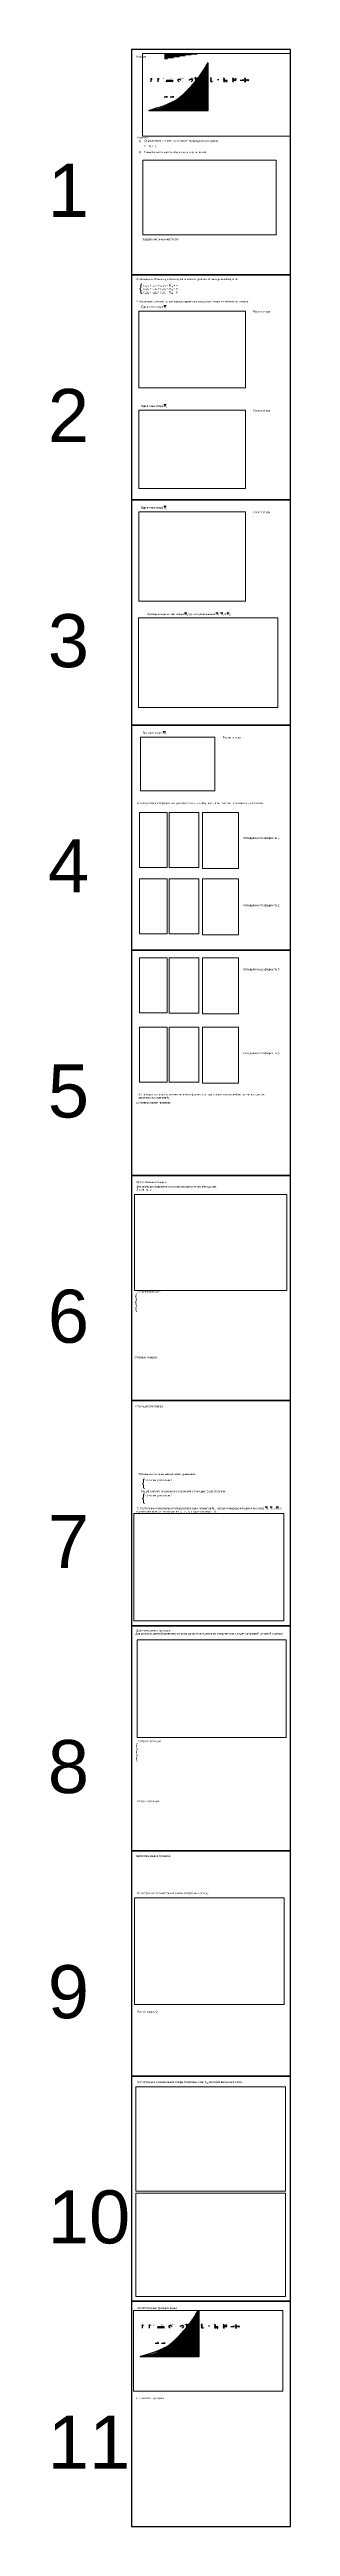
# Paper-space layout 'Шаблон (метод перемещений 4)' of a CAD drawing. Header units: millimetres. Extents: x 257 to 575, y -2966 to 301.
# The model-space entities are those that its viewports show. They can reach past a viewport. Long polylines and large blocks are cut down to what shows.
import ezdxf

# ---------------------------------------------------------------- set-up
doc = ezdxf.new("R2010")
doc.units = ezdxf.units.MM
for name, color, linetype, plot in [('1.Главная рама', 7, 'Continuous', False), ('sf_Mp', 7, 'Continuous', False), ('sf_Ms', 7, 'Continuous', False), ('sf_N', 7, 'Continuous', False), ('sf_N вырезание узлов', 7, 'Continuous', False), ('sf_Q', 7, 'Continuous', False), ('Листы', 7, 'Continuous', False), ('мп_еденичная эпюра М1', 7, 'Continuous', False), ('мп_еденичная эпюра М2', 7, 'Continuous', False), ('мп_еденичная эпюра М3', 7, 'Continuous', False), ('мп_основная система', 7, 'Continuous', False), ('мп_рама для статической проверки', 7, 'Continuous', False), ('мп_узел r11', 7, 'Continuous', False), ('мп_узел r12', 7, 'Continuous', False), ('мп_узел r13', 7, 'Continuous', False), ('мп_узел r1p', 7, 'Continuous', False), ('мп_узел r21', 7, 'Continuous', False), ('мп_узел r22', 7, 'Continuous', False), ('мп_узел r23', 7, 'Continuous', False), ('мп_узел r2p', 7, 'Continuous', False), ('мп_узел r31', 7, 'Continuous', False), ('мп_узел r32', 7, 'Continuous', False), ('мп_узел r33', 7, 'Continuous', False), ('мп_узел r3p', 7, 'Continuous', False), ('мп_эпюра Мok', 7, 'Continuous', False), ('мп_эпюра Мp', 7, 'Continuous', False), ('мп_эпюра Мs', 7, 'Continuous', False)]:
    doc.layers.add(name, color=color, linetype=linetype, plot=plot)
for name, color, linetype in [('Loads', 7, 'Continuous'), ('sf_Mp нахождение опорных реакций', 7, 'Continuous'), ('sf_Mp расчет эпюры моментов', 7, 'Continuous'), ('sf_Ms нахождение опорных реакций', 7, 'Continuous'), ('sf_Ms расчет эпюры моментов', 7, 'Continuous'), ('Supports', 7, 'Continuous'), ('Деформационная проверка', 7, 'Continuous'), ('мп_определение коэффициентов_1', 7, 'Continuous'), ('мп_определение коэффициентов_2', 7, 'Continuous'), ('мп_определение коэффициентов_3', 7, 'Continuous'), ('мп_определение коэффициентов_p', 7, 'Continuous'), ('мп_определение ССН', 7, 'Continuous'), ('мп_погонные жесткости', 7, 'Continuous'), ('мп_расчет М1', 7, 'Continuous'), ('мп_расчет М2', 7, 'Continuous'), ('мп_расчет М3', 7, 'Continuous'), ('мп_расчет Мp', 7, 'Continuous'), ('мс_определение ССН', 7, 'Continuous'), ('Расчет эпюры Q', 7, 'Continuous'), ('Система уравнений 1', 7, 'Continuous'), ('Система уравнений 2', 7, 'Continuous'), ('Статическая проверка', 7, 'Continuous'), ('Столбцовая проверка', 7, 'Continuous'), ('Универсальная проверка', 7, 'Continuous'), ('Условие задачи', 7, 'Continuous'), ('Штриховка 2', 7, 'Continuous')]:
    doc.layers.add(name, color=color, linetype=linetype)
doc.styles.get("Standard").update_dxf_attribs({"font": 'arial.ttf'})

# ---------------------------------------------------------------- blocks, each defined once
blk = doc.blocks.new('Реакция опоры')
at = {"color": 5}
for points in [[(0, 0), (0.6, 0)], [(0.6, 0), (0.37, 0.06)], [(0.6, 0), (0.37, -0.06)]]:
    blk.add_lwpolyline(points, dxfattribs=at)
blk = doc.blocks.new('Момент (по часовой)')
for points in [[(0, 0), (-0.28, 0.28)], [(0.28, 0.28), (0.17, 0.32)], [(0.28, 0.28), (0.24, 0.4)]]:
    blk.add_lwpolyline(points)
blk.add_arc((0, 0), 0.4, 45.0651, 134.9349)
blk = doc.blocks.new('Неподвижная опора')
for points in [[(-0.7, 0.4), (-0.6, 0.3)], [(-0.7, 0.3), (-0.6, 0.2)], [(-0.7, 0.2), (-0.6, 0.1)], [(-0.7, 0.1), (-0.6, 0)], [(-0.7, 0), (-0.6, -0.1)], [(-0.6, 0.34), (-0.6, -0.34)], [(-0.19, 0.04), (-0.41, 0.14)], [(-0.7, -0.1), (-0.6, -0.2)], [(-0.7, -0.2), (-0.6, -0.3)], [(-0.19, -0.04), (-0.41, -0.14)]]:
    blk.add_lwpolyline(points)
for centre in [(-0.5, 0.18), (-0.1, 0), (-0.5, -0.18)]:
    blk.add_circle(centre, 0.1)
blk = doc.blocks.new('Подвижная опора')
for points in [[(-0.7, 0.4), (-0.6, 0.3)], [(-0.7, 0.3), (-0.6, 0.2)], [(-0.7, 0.2), (-0.6, 0.1)], [(-0.7, 0.1), (-0.6, 0)], [(-0.7, 0), (-0.6, -0.1)], [(-0.6, 0.34), (-0.6, -0.34)], [(-0.2, 0), (-0.4, 0)], [(-0.7, -0.1), (-0.6, -0.2)], [(-0.7, -0.2), (-0.6, -0.3)]]:
    blk.add_lwpolyline(points)
for centre in [(-0.5, 0), (-0.1, 0)]:
    blk.add_circle(centre, 0.1)
blk = doc.blocks.new('Сосредоточенная сила')
for points in [[(0, 0), (0.6, 0)], [(0.6, 0), (0.37, 0.06)], [(0.6, 0), (0.37, -0.06)]]:
    blk.add_lwpolyline(points)
blk = doc.blocks.new('Момент (против часовой)')
for points in [[(-0.28, 0.28), (-0.24, 0.4)], [(-0.28, 0.28), (-0.17, 0.32)], [(0, 0), (0.28, 0.28)]]:
    blk.add_lwpolyline(points)
blk.add_arc((0, 0), 0.4, 45.0651, 134.9349)
blk = doc.blocks.new('Распределенная нагрузка')
for points in [[(-0.3, 0.5), (0, 0.5)], [(-0.3, -0.5), (-0.3, 0.5)], [(-0.3, 0.3), (0, 0.3)], [(-0.3, 0.1), (0, 0.1)], [(0, 0.5), (-0.12, 0.53)], [(0, 0.5), (-0.12, 0.47)], [(0, 0.3), (-0.12, 0.33)], [(0, 0.3), (-0.12, 0.27)], [(0, 0.1), (-0.12, 0.13)], [(0, 0.1), (-0.12, 0.07)], [(-0.3, -0.1), (0, -0.1)], [(-0.3, -0.3), (0, -0.3)], [(-0.3, -0.5), (0, -0.5)], [(0, -0.1), (-0.12, -0.07)], [(0, -0.1), (-0.12, -0.13)], [(0, -0.3), (-0.12, -0.27)], [(0, -0.3), (-0.12, -0.33)], [(0, -0.5), (-0.12, -0.47)], [(0, -0.5), (-0.12, -0.53)]]:
    blk.add_lwpolyline(points)
blk = doc.blocks.new('Жесткая заделка')
for points in [[(-0.1, 0.4), (0, 0.3)], [(-0.1, 0.3), (0, 0.2)], [(-0.1, 0.2), (0, 0.1)], [(-0.1, 0.1), (0, 0)], [(-0.1, 0), (0, -0.1)], [(0, 0.34), (0, -0.34)], [(-0.1, -0.1), (0, -0.2)], [(-0.1, -0.2), (0, -0.3)]]:
    blk.add_lwpolyline(points)
blk = doc.blocks.new('Сечение')
at = {"color": 1}
blk.add_lwpolyline([(-0.1, 0), (0.1, 0)], dxfattribs=at)
blk = doc.blocks.new('Поворот (по часовой)')
for points in [[(0, 0), (0.4, 0)], [(0, 0), (0.36, -0.35)], [(0.28, -0.28), (0.32, -0.17)], [(0.28, -0.28), (0.4, -0.24)]]:
    blk.add_lwpolyline(points)
blk.add_arc((0, 0), 0.4, 315.0651, 0)
at = {"layer": 'Supports'}
blk.add_blockref('Жесткая заделка', (-0.1, 0), dxfattribs=at)
blk = doc.blocks.new('Поворот (против часовой)')
for points in [[(0, 0), (0.36, 0.35)], [(0, 0), (0.4, 0)], [(0.28, 0.28), (0.4, 0.24)], [(0.28, 0.28), (0.32, 0.17)]]:
    blk.add_lwpolyline(points)
blk.add_arc((0, 0), 0.4, 0, 44.9349)
at = {"layer": 'Supports'}
blk.add_blockref('Жесткая заделка', (-0.1, 0), dxfattribs=at)
blk = doc.blocks.new('Сдвиг')
for points in [[(-0.7, 0.3), (-0.6, 0.2)], [(-0.7, 0.2), (-0.6, 0.1)], [(-0.7, 0.1), (-0.6, 0)], [(-0.7, 0), (-0.6, -0.1)], [(-0.6, 0.34), (-0.6, -0.34)], [(-0.2, 0), (-0.4, 0)], [(-0.7, -0.1), (-0.6, -0.2)], [(-0.7, -0.2), (-0.6, -0.3)]]:
    blk.add_lwpolyline(points)
for centre in [(-0.5, 0), (-0.1, 0)]:
    blk.add_circle(centre, 0.1)
at = {"layer": 'Loads'}
blk.add_blockref('Сосредоточенная сила', (-1.44, 0), dxfattribs=at)
blk = doc.blocks.new('Скользящая опора')
for points in [[(-0.6, 0.4), (-0.5, 0.3)], [(-0.6, 0.3), (-0.5, 0.2)], [(-0.6, 0.2), (-0.5, 0.1)], [(-0.6, 0.1), (-0.5, 0)], [(-0.6, 0), (-0.5, -0.1)], [(-0.5, 0.34), (-0.5, -0.34)], [(-0.1, 0.2), (-0.3, 0.2)], [(0, 0.1), (0, -0.1)], [(-0.6, -0.1), (-0.5, -0.2)], [(-0.6, -0.2), (-0.5, -0.3)], [(-0.1, -0.2), (-0.3, -0.2)]]:
    blk.add_lwpolyline(points)
for centre in [(-0.4, 0.2), (0, 0.2), (-0.4, -0.2), (0, -0.2)]:
    blk.add_circle(centre, 0.1)
blk = doc.blocks.new('Момент по часовой (для вырезания узла)')
at = {"color": 1}
for points in [[(0.28, -0.28), (0.32, -0.17)], [(0.28, -0.28), (0.4, -0.24)]]:
    blk.add_lwpolyline(points, dxfattribs=at)
blk.add_arc((0, 0), 0.4, 315.0651, 44.9349, dxfattribs=at)
blk = doc.blocks.new('Момент против часовой (для вырезания узла)')
at = {"color": 1}
for points in [[(0.28, 0.28), (0.4, 0.24)], [(0.28, 0.28), (0.32, 0.17)]]:
    blk.add_lwpolyline(points, dxfattribs=at)
blk.add_arc((0, 0), 0.4, 315.0651, 44.9349, dxfattribs=at)
blk = doc.blocks.new('сила Q')
at = {"color": 5}
for points in [[(-0.3, 0), (0.3, 0)], [(0.3, 0), (0.07, 0.06)], [(0.3, 0), (0.07, -0.06)]]:
    blk.add_lwpolyline(points, dxfattribs=at)
blk = doc.blocks.new('сила N')
at = {"color": 3}
for points in [[(-0.3, 0), (0.3, 0)], [(0.3, 0), (0.07, 0.06)], [(0.3, 0), (0.07, -0.06)]]:
    blk.add_lwpolyline(points, dxfattribs=at)

msp = doc.modelspace()

# ---------------------------------------------------------------- hatches: boundary and pattern name
at = {"layer": 'Штриховка 1'}
h = msp.add_hatch(dxfattribs=at)
h.set_pattern_fill('ANSI31', color=3, scale=0.05, angle=45)
h.paths.add_polyline_path([(0, 0), (10, 0), (10, 8), (9.9, 7.84), (9.8, 7.68), (9.7, 7.53), (9.6, 7.37), (9.5, 7.22), (9.4, 7.07), (9.3, 6.92), (9.2, 6.77), (9.1, 6.62), (9, 6.48), (8.9, 6.34), (8.8, 6.2), (8.7, 6.06), (8.6, 5.92), (8.5, 5.78), (8.4, 5.64), (8.3, 5.51), (8.2, 5.38), (8.1, 5.25), (8, 5.12), (7.9, 4.99), (7.8, 4.87), (7.7, 4.74), (7.6, 4.62), (7.5, 4.5), (7.4, 4.38), (7.3, 4.26), (7.2, 4.15), (7.1, 4.03), (7, 3.92), (6.9, 3.81), (6.8, 3.7), (6.7, 3.59), (6.6, 3.48), (6.5, 3.38), (6.4, 3.28), (6.3, 3.18), (6.2, 3.08), (6.1, 2.98), (6, 2.88), (5.9, 2.78), (5.8, 2.69), (5.7, 2.6), (5.6, 2.51), (5.5, 2.42), (5.4, 2.33), (5.3, 2.25), (5.2, 2.16), (5.1, 2.08), (5, 2), (4.9, 1.92), (4.8, 1.84), (4.7, 1.77), (4.6, 1.69), (4.5, 1.62), (4.4, 1.55), (4.3, 1.48), (4.2, 1.41), (4.1, 1.34), (4, 1.28), (3.9, 1.22), (3.8, 1.16), (3.7, 1.1), (3.6, 1.04), (3.5, 0.98), (3.4, 0.92), (3.3, 0.87), (3.2, 0.82), (3.1, 0.77), (3, 0.72), (2.9, 0.67), (2.8, 0.63), (2.7, 0.58), (2.6, 0.54), (2.5, 0.5), (2.4, 0.46), (2.3, 0.42), (2.2, 0.39), (2.1, 0.35), (2, 0.32), (1.9, 0.29), (1.8, 0.26), (1.7, 0.23), (1.6, 0.2), (1.5, 0.18), (1.4, 0.16), (1.3, 0.14), (1.2, 0.12), (1.1, 0.1), (1, 0.08), (0.9, 0.06), (0.8, 0.05), (0.7, 0.04), (0.6, 0.03), (0.5, 0.02), (0.4, 0.01), (0.3, 0.01), (0.2, 0), (0.1, 0), (0, 0), (0, 0)])
at = {"layer": 'Штриховка 2'}
h = msp.add_hatch(dxfattribs=at)
h.set_pattern_fill('LINE', color=3, scale=0.05, style=0)
h.paths.add_polyline_path([(2.66, 10.65), (2.66, 8.65), (10.16, 9.85), (10.16, 10.65)])

# ---------------------------------------------------------------- linework, layer by layer
at = {"color": 1}
for points in [[(8.5, 5.15), (8.5, 4.85), (8.75, 4.85)], [(9.45, 5.15), (9.45, 4.85), (9.7, 4.85)], [(10.45, 5.15), (10.45, 4.85), (10.7, 4.85)]]:
    msp.add_lwpolyline(points, dxfattribs=at)
msp.add_lwpolyline([(16.12, 5.46), (16.22, 5.36)])
at = {"layer": 'diagram M', "color": 6, "linetype": 'CONTINUOUS'}
msp.add_lwpolyline([(0, 0), (10, 0), (10, 8), (9.9, 7.84), (9.8, 7.68), (9.7, 7.53), (9.6, 7.37), (9.5, 7.22), (9.4, 7.07), (9.3, 6.92), (9.2, 6.77), (9.1, 6.62), (9, 6.48), (8.9, 6.34), (8.8, 6.2), (8.7, 6.06), (8.6, 5.92), (8.5, 5.78), (8.4, 5.64), (8.3, 5.51), (8.2, 5.38), (8.1, 5.25), (8, 5.12), (7.9, 4.99), (7.8, 4.87), (7.7, 4.74), (7.6, 4.62), (7.5, 4.5), (7.4, 4.38), (7.3, 4.26), (7.2, 4.15), (7.1, 4.03), (7, 3.92), (6.9, 3.81), (6.8, 3.7), (6.7, 3.59), (6.6, 3.48), (6.5, 3.38), (6.4, 3.28), (6.3, 3.18), (6.2, 3.08), (6.1, 2.98), (6, 2.88), (5.9, 2.78), (5.8, 2.69), (5.7, 2.6), (5.6, 2.51), (5.5, 2.42), (5.4, 2.33), (5.3, 2.25), (5.2, 2.16), (5.1, 2.08), (5, 2), (4.9, 1.92), (4.8, 1.84), (4.7, 1.77), (4.6, 1.69), (4.5, 1.62), (4.4, 1.55), (4.3, 1.48), (4.2, 1.41), (4.1, 1.34), (4, 1.28), (3.9, 1.22), (3.8, 1.16), (3.7, 1.1), (3.6, 1.04), (3.5, 0.98), (3.4, 0.92), (3.3, 0.87), (3.2, 0.82), (3.1, 0.77), (3, 0.72), (2.9, 0.67), (2.8, 0.63), (2.7, 0.58), (2.6, 0.54), (2.5, 0.5), (2.4, 0.46), (2.3, 0.42), (2.2, 0.39), (2.1, 0.35), (2, 0.32), (1.9, 0.29), (1.8, 0.26), (1.7, 0.23), (1.6, 0.2), (1.5, 0.18), (1.4, 0.16), (1.3, 0.14), (1.2, 0.12), (1.1, 0.1), (1, 0.08), (0.9, 0.06), (0.8, 0.05), (0.7, 0.04), (0.6, 0.03), (0.5, 0.02), (0.4, 0.01), (0.3, 0.01), (0.2, 0), (0.1, 0), (0, 0), (0, 0)], close=True, dxfattribs=at)
msp.add_spline([(0, 0), (5, 2), (10, 8)], degree=3, dxfattribs=at)

# ---------------------------------------------------------------- block references
for name, p, rotation in [('Реакция опоры', (0.4, 4.8), 90), ('Сосредоточенная сила', (1.6, 4.8), 90), ('Распределенная нагрузка', (3.5, 4.8), 270)]:
    msp.add_blockref(name, p, dxfattribs=dict(rotation=rotation))
for name, p in [('Момент (по часовой)', (5.1, 4.8)), ('Момент (против часовой)', (7.1, 4.8)), ('Неподвижная опора', (8.5, 5.15)), ('Подвижная опора', (9.45, 5.15)), ('Скользящая опора', (9.35, 3.48)), ('Жесткая заделка', (10.45, 5.15)), ('Сечение', (11.67, 5.17)), ('Поворот (по часовой)', (12.78, 5.08)), ('Поворот (против часовой)', (14.27, 5.08)), ('Сдвиг', (16.82, 5.06)), ('сила N', (2.86, 2.28)), ('сила Q', (3.92, 2.26)), ('Момент по часовой (для вырезания узла)', (5.1, 1.9)), ('Момент против часовой (для вырезания узла)', (7.1, 1.9))]:
    msp.add_blockref(name, p)

# ---------------------------------------------------------------- texts
at = {"char_height": 0.2, "attachment_point": 7}
for s, insert in [('Ra', (0.55, 5.2)), ('F1=10', (1.75, 5.2)), ('q=5', (3.5, 5.2)), ('M=50', (5.1, 5.3)), ('M=60', (7.1, 5.3)), ('A', (8.75, 4.85)), ('A', (9.7, 4.85)), ('A', (10.7, 4.85))]:
    msp.add_mtext_dynamic_manual_height_columns(s, width=0.3764, gutter_width=12.5, heights=[0], dxfattribs=dict(at, insert=insert))

psp = doc.layouts.new('Шаблон (метод перемещений 4)')

# ---------------------------------------------------------------- linework, layer by layer
at = {"layer": 'Листы', "color": 2}
for points in [[(364.8, 3.6), (574.8, 3.6), (574.8, 300.6), (364.8, 300.6)], [(364.8, -293.4), (574.8, -293.4), (574.8, 3.6), (364.8, 3.6)], [(364.8, -590.4), (574.8, -590.4), (574.8, -293.4), (364.8, -293.4)], [(364.8, -887.4), (574.8, -887.4), (574.8, -590.4), (364.8, -590.4)], [(364.8, -1184.4), (574.8, -1184.4), (574.8, -887.4), (364.8, -887.4)], [(364.8, -1481.4), (574.8, -1481.4), (574.8, -1184.4), (364.8, -1184.4)], [(364.8, -1778.4), (574.8, -1778.4), (574.8, -1481.4), (364.8, -1481.4)], [(364.8, -2075.4), (574.8, -2075.4), (574.8, -1778.4), (364.8, -1778.4)], [(364.8, -2372.4), (574.8, -2372.4), (574.8, -2075.4), (364.8, -2075.4)], [(364.8, -2669.4), (574.8, -2669.4), (574.8, -2372.4), (364.8, -2372.4)], [(364.8, -2966.4), (574.8, -2966.4), (574.8, -2669.4), (364.8, -2669.4)]]:
    psp.add_lwpolyline(points, close=True, dxfattribs=at)

# ---------------------------------------------------------------- texts
at = {"attachment_point": 1}
for s, width, insert, char_height in [('\\A1;Решение:\\P\\pxi-3,l4,sm1.5,t4;1)^IОпределение степени статической неопределимости рамы:', 170.425, (372.1, 185.8), 2.5), ('\\A1;\\pxi-3,l4,sm1.5,t4;2)    Покажем основную систему метода перемещений', 170.425, (372.1, 166.6), 2.5), ('\\A1;4) Посмотрим единичные, суммарную единичную и грузовую эпюры по табличным эпюрам.', 170.425, (370.9, -30.5), 2.5), ('\\A1;3) Запишем в общем виде систему канонических уравнений метода перемещений.\\P   \\P^I{\\H1.08333x;r\\H0.64616x;\\S^ 11;}z{\\H0.7x;\\S^ 1;} {\\H1.00001x;+ \\H1.08332x;r\\H0.65x;\\S^ 12;\\H1.42013x;z\\H0.7x;\\S^ 2;\\H1.42857x; + \\H1.08332x;r\\H0.65x;\\S^ 13;\\H1.42013x;z\\H0.7x;\\S^ 3;\\H1.42858x; + \\H1.08332x;R\\H0.65x;\\S^ 1p;\\H1.42014x; = 0\\P\\H1.08332x;^Ir\\H0.65x;\\S^ 21;\\H1.42012x;z\\H0.7x;\\S^ 1;\\H1.42857x; \\H1.00001x;+ \\H1.08332x;r\\H0.65x;\\S^ 22;\\H1.42013x;z\\H0.7x;\\S^ 2;\\H1.42857x; + \\H1.08332x;r\\H0.65x;\\S^ 23;\\H1.42013x;z\\H0.7x;\\S^ 3;\\H1.42858x; + \\H1.08332x;R\\H0.65x;\\S^ 2p;\\H1.42014x; = 0\\P\\H1.08332x;^Ir\\H0.65x;\\S^ 31;\\H1.42012x;z\\H0.7x;\\S^ 1;\\H1.42857x; \\H1.00001x;+ \\H1.08332x;r\\H0.65x;\\S^ 32;\\H1.42013x;z\\H0.7x;\\S^ 2;\\H1.42857x; + \\H1.08332x;r\\H0.65x;\\S^ 33;\\H1.42013x;z\\H0.7x;\\S^ 3;\\H1.42858x; + \\H1.08332x;R\\H0.65x;\\S^ 1p;\\H1.42014x; = 0}', 170.425, (371, -0.9), 2.5), ('\\A1;\\{', 170.425, (375.1, -8.7), 10), ('\\A1;Единичная эпюра {\\OМ\\H0.7x;\\o\\S^ 1;}', 170.425, (377.9, -37.4), 2.5), ('\\A1;Единичная эпюра {\\OМ\\H0.7x;\\o\\S^ 2;}', 170.425, (377.9, -168.3), 2.5), ('\\A1;Единичная эпюра {\\OМ\\H0.7x;\\o\\S^ 3;}', 170.425, (377.9, -302.3), 2.5), ('\\A1;^IСуммарная единичная эпюра {\\OМ\\H0.7x;\\o\\S^ s;} (путем суммирования {\\OМ\\H0.7x;\\o\\S^ 1;}, {\\OМ\\H0.7x;\\o\\S^ 2;} и {\\OМ\\H0.7x;\\o\\S^ 3;})', 170.425, (375.8, -442.7), 2.5), ('\\A1;Грузовая эпюра {\\OМ\\H0.7x;\\o\\S^ p;}', 170.425, (380, -599.3), 2.5), ('\\A1;5) Определим коэффициенты при неизвестных и свободные члены системы канонических уравнений.', 170.425, (372, -692.1), 2.5), ('\\A1;6) Проверка правильности вычисления коэффициентов при неизвестных и свободных членов системы канонических уравнений.', 170.425, (373.6, -1076.4), 2.5), ('\\A1;б) Столбцовая проверка', 202.073, (371.6, -1191.9), 2.5), ('\\A1;\\{', 170.425, (369.7, -1340.3), 6), ('\\A1;\\{', 170.425, (369.7, -1348.5), 6), ('\\A1;\\{', 170.425, (369.7, -1356.6), 6), ('\\A1;6) Решение системы канонических уравнений.', 170.425, (374.2, -1577), 2.5), ('\\A1;Решив систему канонических уравнений с помощью Excel, получим:', 170.425, (377.6, -1599.8), 2.5), ('\\A1;\\{', 170.425, (378.5, -1584.7), 10), ('\\A1;7) Построение окончательной эпюры изгибающих моментов M{\\H0.7x;\\S^ ок;}, путем суммирования единичных эпюр {\\OМ\\H0.7x;\\o\\S^ 1;\\H1.42857x;, \\OМ\\H0.7x;\\o\\S^ 2;\\H1.42857x; и \\OМ\\H0.7x;\\o\\S^ 3;\\H1.42857x; с перемножением соответствующих z\\H0.7x;\\S^ 1;\\H1.42857x;, z\\H0.7x;\\S^ 2;\\H1.42857x;, z\\H0.7x;\\S^ 3;\\H1.42857x; и грузовой эпюры }M{\\H0.7x;\\S^ p;}.', 199.044, (371.8, -1622.2), 2.5), ('\\A1;\\{', 170.425, (378.5, -1604.5), 10), ('\\A1; Деформационная проверка.\\PДля деформационной проверки построим суммарную единичную эпюру метода сил для выбранной основной системы', 199.044, (370.2, -1783.3), 2.5), ('\\A1;\\{', 170.425, (370.6, -1933.5), 6), ('\\A1;\\{', 170.425, (370.6, -1941.7), 6), ('\\A1;\\{', 170.425, (370.6, -1949.8), 6), ('\\A1;8) Построение окончательной эпюры поперечных сил Q{\\H0.7x;\\S^ ок;}.', 199.044, (372.6, -2129.9), 2.5), ('\\A1;9) Построение окончательной эпюры продольных сил N{\\H0.7x;\\S^ ок;} методом вырезания узлов.', 199.044, (372.7, -2378.9), 2.5), ('\\A1;12) Статическая проверка рамы.', 199.044, (372.1, -2677), 2.5)]:
    psp.add_mtext_dynamic_manual_height_columns(s, width=width, gutter_width=12.5, heights=[0], dxfattribs=dict(at, insert=insert, char_height=char_height))
at = {"layer": 'sf_Mp нахождение опорных реакций', "insert": (373.1, -1336.1), "char_height": 2.5, "attachment_point": 1}
psp.add_mtext_dynamic_manual_height_columns('\\A1;Опорные реакции:', width=110.403, gutter_width=12.5, heights=[0], dxfattribs=at)
at = {"layer": 'sf_Mp расчет эпюры моментов', "insert": (369.2, -1423), "char_height": 2.5, "attachment_point": 1}
psp.add_mtext_dynamic_manual_height_columns('\\A1;Опорные реакции:', width=195.869, gutter_width=12.5, heights=[0], dxfattribs=at)
at = {"layer": 'sf_Ms нахождение опорных реакций', "insert": (374, -1929.4), "char_height": 2.5, "attachment_point": 1}
psp.add_mtext_dynamic_manual_height_columns('\\A1;Опорные реакции:', width=110.403, gutter_width=12.5, heights=[0], dxfattribs=at)
at = {"layer": 'sf_Ms расчет эпюры моментов', "insert": (372.5, -2008.5), "char_height": 2.5, "attachment_point": 1}
psp.add_mtext_dynamic_manual_height_columns('\\A1;Опорные реакции:', width=195.869, gutter_width=12.5, heights=[0], dxfattribs=at)
at = {"layer": 'Деформационная проверка', "insert": (370.2, -2080.7), "char_height": 2.5, "attachment_point": 1}
psp.add_mtext_dynamic_manual_height_columns('\\A1; Деформационная проверка.', width=199.044, gutter_width=12.5, heights=[0], dxfattribs=at)
at = {"layer": 'Листы', "color": 2, "char_height": 70, "attachment_point": 1}
for s, insert in [('\\A1;1', (254.6, 149.9)), ('\\A1;2', (254.6, -147.1)), ('\\A1;3', (254.6, -444.1)), ('\\A1;4', (254.6, -741.1)), ('\\A1;5', (254.6, -1038.1)), ('\\A1;6', (254.6, -1335.1)), ('\\A1;7', (254.6, -1632.1)), ('\\A1;8', (254.6, -1929.1)), ('\\A1;9', (254.6, -2226.1)), ('\\A1;10', (254.6, -2523.1)), ('\\A1;11', (254.6, -2820.1))]:
    psp.add_mtext_dynamic_manual_height_columns(s, width=73.033, gutter_width=12.5, heights=[0], dxfattribs=dict(at, insert=insert))
at = {"layer": 'мп_определение коэффициентов_1', "insert": (512.5, -738), "char_height": 2.5, "attachment_point": 1}
psp.add_mtext_dynamic_manual_height_columns('\\A1;Определим коэффициенты 1', width=62.292, gutter_width=12.5, heights=[0], dxfattribs=at)
at = {"layer": 'мп_определение коэффициентов_2', "insert": (512.5, -826.8), "char_height": 2.5, "attachment_point": 1}
psp.add_mtext_dynamic_manual_height_columns('\\A1;Определим коэффициенты 2', width=62.292, gutter_width=12.5, heights=[0], dxfattribs=at)
at = {"layer": 'мп_определение коэффициентов_3', "insert": (512.5, -911.3), "char_height": 2.5, "attachment_point": 1}
psp.add_mtext_dynamic_manual_height_columns('\\A1;Определим коэффициенты 3', width=62.292, gutter_width=12.5, heights=[0], dxfattribs=at)
at = {"layer": 'мп_определение коэффициентов_p', "insert": (512.5, -1021.9), "char_height": 2.5, "attachment_point": 1}
psp.add_mtext_dynamic_manual_height_columns('\\A1;Определим коэффициенты p', width=62.292, gutter_width=12.5, heights=[0], dxfattribs=at)
at = {"layer": 'мп_определение ССН', "insert": (372.1, 174.7), "char_height": 2.5, "attachment_point": 1}
psp.add_mtext_dynamic_manual_height_columns('\\A1;\\pxsm1.5;^In = n{\\H0.7x;\\S^ у;} + n{\\H0.7x;\\S^ л;} = ', width=170.425, gutter_width=12.5, heights=[0], dxfattribs=at)
at = {"layer": 'мп_погонные жесткости', "insert": (379.5, 51.6), "char_height": 2.5, "attachment_point": 1}
psp.add_mtext_dynamic_manual_height_columns('\\A1;Зададим погонные жесткости:', width=95.869, gutter_width=12.5, heights=[0], dxfattribs=at)
at = {"layer": 'мп_расчет М1', "insert": (525.6, -43.5), "char_height": 2.5, "attachment_point": 1}
psp.add_mtext_dynamic_manual_height_columns('\\A1;Расчет эпюры', width=95.869, gutter_width=12.5, heights=[0], dxfattribs=at)
at = {"layer": 'мп_расчет М2', "insert": (525.6, -174.4), "char_height": 2.5, "attachment_point": 1}
psp.add_mtext_dynamic_manual_height_columns('\\A1;Расчет эпюры', width=95.869, gutter_width=12.5, heights=[0], dxfattribs=at)
at = {"layer": 'мп_расчет М3', "insert": (525.6, -308.4), "char_height": 2.5, "attachment_point": 1}
psp.add_mtext_dynamic_manual_height_columns('\\A1;Расчет эпюры', width=95.869, gutter_width=12.5, heights=[0], dxfattribs=at)
at = {"layer": 'мп_расчет Мp', "insert": (485.6, -605.4), "char_height": 2.5, "attachment_point": 1}
psp.add_mtext_dynamic_manual_height_columns('\\A1;Расчет эпюры', width=95.869, gutter_width=12.5, heights=[0], dxfattribs=at)
at = {"layer": 'мс_определение ССН', "insert": (371.6, -1197.9), "char_height": 2.5, "attachment_point": 1}
psp.add_mtext_dynamic_manual_height_columns('\\A1;Для столбцовой проверки построим грузовую эпюру метода сил.\\PЛ = 3К - Ш =', width=202.073, gutter_width=12.5, heights=[0], dxfattribs=at)
at = {"layer": 'Расчет эпюры Q', "insert": (372.8, -2286.2), "char_height": 2.5, "attachment_point": 1}
psp.add_mtext_dynamic_manual_height_columns('\\A1;Расчет эпюры Q', width=195.869, gutter_width=12.5, heights=[0], dxfattribs=at)
at = {"layer": 'Система уравнений 1', "insert": (383.6, -1585.1), "char_height": 2.5, "attachment_point": 1}
psp.add_mtext_dynamic_manual_height_columns('\\A1;Система уравнений 1', width=190.425, gutter_width=12.5, heights=[0], dxfattribs=at)
at = {"layer": 'Система уравнений 2', "insert": (383.6, -1605.3), "char_height": 2.5, "attachment_point": 1}
psp.add_mtext_dynamic_manual_height_columns('\\A1;Система уравнений 2', width=190.425, gutter_width=12.5, heights=[0], dxfattribs=at)
at = {"layer": 'Статическая проверка', "insert": (371.1, -2795.9), "char_height": 2.5, "attachment_point": 1}
psp.add_mtext_dynamic_manual_height_columns('\\A1;Статическая проверка', width=197.873, gutter_width=12.5, heights=[0], dxfattribs=at)
at = {"layer": 'Столбцовая проверка', "insert": (370.3, -1487.6), "char_height": 2.5, "attachment_point": 1}
psp.add_mtext_dynamic_manual_height_columns('\\A1;Столбцовая проверка:', width=202.073, gutter_width=12.5, heights=[0], dxfattribs=at)
at = {"layer": 'Универсальная проверка', "insert": (371.2, -1087.1), "char_height": 2.5, "attachment_point": 1}
psp.add_mtext_dynamic_manual_height_columns('\\A1;а) Универсальная проверка', width=202.447, gutter_width=12.5, heights=[0], dxfattribs=at)
at = {"layer": 'Условие задачи', "insert": (370.8, 292.5), "char_height": 2.5, "attachment_point": 1}
psp.add_mtext_dynamic_manual_height_columns('\\A1;Условие', width=73.033, gutter_width=12.5, heights=[0], dxfattribs=at)

# ---------------------------------------------------------------- viewports
at = {"layer": '1.Главная рама'}
psp.add_viewport(center=(477.3, 240.8), size=(195.2, 108.844), view_center_point=(11.4, 2.6), view_height=13.8684, dxfattribs=at)
at = {"layer": 'sf_Mp'}
psp.add_viewport(center=(469.6, -1272.8), size=(201.2, 126.374), view_center_point=(197.24, -0.77), view_height=17.1174, status=8, dxfattribs=at)
at = {"layer": 'sf_Ms'}
psp.add_viewport(center=(470.8, -1861.4), size=(197, 128.81), view_center_point=(196.95, -0.93), view_height=17.4473, status=11, dxfattribs=at)
at = {"layer": 'sf_N'}
psp.add_viewport(center=(469.6, -2455.2), size=(197.6, 137.576), view_center_point=(216.86, -0.36), view_height=15.7337, status=13, dxfattribs=at)
at = {"layer": 'sf_N вырезание узлов'}
psp.add_viewport(center=(469.6, -2594.9), size=(197.6, 136.268), view_center_point=(217.75, 4.39), view_height=15.5842, status=27, dxfattribs=at)
at = {"layer": 'sf_Q'}
psp.add_viewport(center=(467.9, -2207.7), size=(197.6, 140.775), view_center_point=(216.83, -1), view_height=16.0996, status=12, dxfattribs=at)
at = {"layer": 'мп_еденичная эпюра М1'}
psp.add_viewport(center=(445.2, -94.9), size=(140.6, 101.125), view_center_point=(114.14, 0.65), view_height=13.6974, status=3, dxfattribs=at)
at = {"layer": 'мп_еденичная эпюра М2'}
psp.add_viewport(center=(445.2, -226.7), size=(140.6, 102.925), view_center_point=(114.14, 0.53), view_height=13.9412, status=5, dxfattribs=at)
at = {"layer": 'мп_еденичная эпюра М3'}
psp.add_viewport(center=(445.2, -368.2), size=(140.6, 117.774), view_center_point=(114.14, -0.48), view_height=15.9524, status=4, dxfattribs=at)
at = {"layer": 'мп_основная система'}
psp.add_viewport(center=(468, 105.4), size=(176.2, 98.609), view_center_point=(116.55, 0.82), view_height=13.3565, status=9, dxfattribs=at)
at = {"layer": 'мп_рама для статической проверки'}
psp.add_viewport(center=(466.3, -2734.8), size=(196.9, 106.274), view_center_point=(11.53, 0.95), view_height=13.6308, status=14, dxfattribs=at)
at = {"layer": 'мп_узел r11'}
psp.add_viewport(center=(393.9, -741.9), size=(36.6, 72.57), view_center_point=(47.33, -7.8), view_height=7.717, status=15, dxfattribs=at)
at = {"layer": 'мп_узел r12'}
psp.add_viewport(center=(393.9, -829.4), size=(36.6, 72.57), view_center_point=(47.33, -7.8), view_height=7.717, status=20, dxfattribs=at)
at = {"layer": 'мп_узел r13'}
psp.add_viewport(center=(393.9, -933.8), size=(36.6, 72.57), view_center_point=(47.33, -7.8), view_height=7.717, status=21, dxfattribs=at)
at = {"layer": 'мп_узел r1p'}
psp.add_viewport(center=(393.9, -1025.1), size=(36.6, 72.57), view_center_point=(47.33, -7.8), view_height=7.717, status=26, dxfattribs=at)
at = {"layer": 'мп_узел r21'}
psp.add_viewport(center=(434.3, -741.9), size=(38.8, 72.67), view_center_point=(46.62, -11.58), view_height=7.727, status=16, dxfattribs=at)
at = {"layer": 'мп_узел r22'}
psp.add_viewport(center=(434.3, -829.5), size=(38.8, 72.67), view_center_point=(46.62, -11.58), view_height=7.727, status=19, dxfattribs=at)
at = {"layer": 'мп_узел r23'}
psp.add_viewport(center=(434.3, -933.9), size=(38.8, 72.67), view_center_point=(46.62, -11.58), view_height=7.727, status=22, dxfattribs=at)
at = {"layer": 'мп_узел r2p'}
psp.add_viewport(center=(434.3, -1025.1), size=(38.8, 72.67), view_center_point=(46.62, -11.58), view_height=7.727, status=25, dxfattribs=at)
at = {"layer": 'мп_узел r31'}
psp.add_viewport(center=(482.4, -742.6), size=(47.3, 73.9), view_center_point=(52.67, -10.42), view_height=8.565, status=17, dxfattribs=at)
at = {"layer": 'мп_узел r32'}
psp.add_viewport(center=(482.4, -830.1), size=(47.3, 73.9), view_center_point=(52.67, -10.42), view_height=8.565, status=18, dxfattribs=at)
at = {"layer": 'мп_узел r33'}
psp.add_viewport(center=(482.4, -934.5), size=(47.3, 73.9), view_center_point=(52.67, -10.42), view_height=8.565, status=23, dxfattribs=at)
at = {"layer": 'мп_узел r3p'}
psp.add_viewport(center=(482.4, -1025.7), size=(47.3, 73.9), view_center_point=(52.67, -10.42), view_height=8.565, status=24, dxfattribs=at)
at = {"layer": 'мп_эпюра Мok'}
psp.add_viewport(center=(467.1, -1701.2), size=(197.6, 141.562), view_center_point=(216.79, 0.25), view_height=16.1896, status=10, dxfattribs=at)
at = {"layer": 'мп_эпюра Мp'}
psp.add_viewport(center=(425.9, -641.6), size=(97.8, 70.676), view_center_point=(111.24, 2.71), view_height=9.573, status=7, dxfattribs=at)
at = {"layer": 'мп_эпюра Мs'}
psp.add_viewport(center=(466.1, -508.1), size=(183.9, 118.188), view_center_point=(175.23, -0.5), view_height=16.0085, status=6, dxfattribs=at)

doc.saveas('drawing.dxf')
